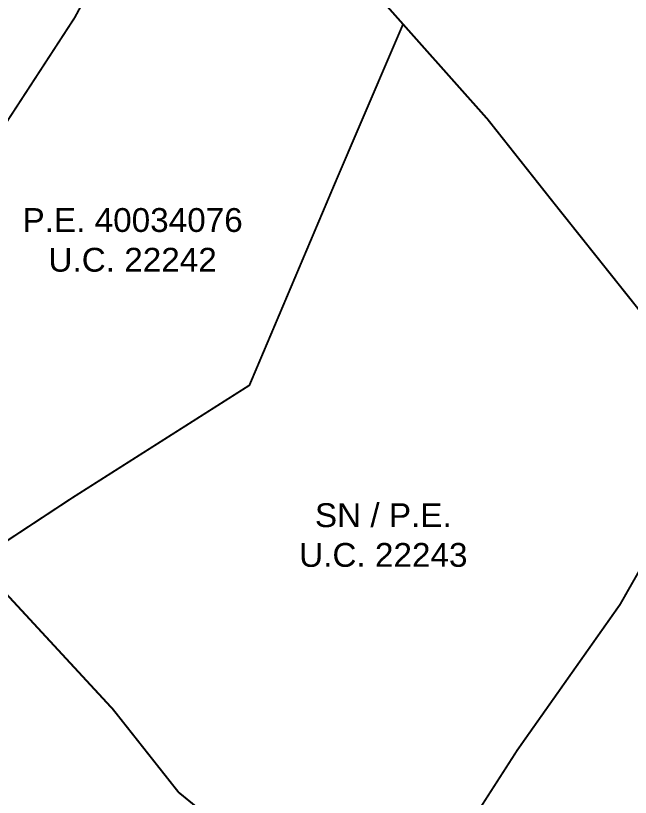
# Model space of a CAD drawing. Header units: metres. Extents: x 561401 to 594056, y 8460144 to 8508504.
# Drawn here: x 586834.5 to 586899, y 8501630.6 to 8501712.6 of the extents above; entities that cross this region are included whole.
import ezdxf

# ---------------------------------------------------------------- set-up
doc = ezdxf.new("R2010")
doc.units = ezdxf.units.M
for name, color, linetype in [('1.2. AFECTADOS BASE GRAFICA GORE', 76, 'Continuous'), ('1.2. AFECTADOS BASE GRAFICA SUNARP', 150, 'Continuous'), ('1.2. BASE GRAFICA GORE', 76, 'Continuous'), ('1.2. BASE GRAFICA SUNARP', 150, 'Continuous'), ('1.3 ETIQUETA P.E. Y U.C.', 1, 'Continuous')]:
    doc.layers.add(name, color=color, linetype=linetype)
doc.styles.add('Arial', font='arial.ttf', dxfattribs={"height": 1})

msp = doc.modelspace()

# ---------------------------------------------------------------- linework, layer by layer
at = {"layer": '1.2. AFECTADOS BASE GRAFICA GORE', "color": 64, "linetype": 'Continuous', "lineweight": -3, "const_width": 0.2}
msp.add_lwpolyline([(586772.606, 8501714.206), (586770.808, 8501702.958), (586769.439, 8501702.638), (586769.439, 8501702.638), (586770.214, 8501698.509), (586775.978, 8501697.62), (586789.822, 8501691.771), (586799.033, 8501686.242), (586803.04, 8501682.373), (586815.879, 8501687.782), (586828.981, 8501694.36), (586840.707, 8501712.356), (586844.541, 8501719.455)], dxfattribs=at)
at = {"layer": '1.2. AFECTADOS BASE GRAFICA SUNARP', "color": 64, "linetype": 'Continuous', "lineweight": -3, "const_width": 0.2}
msp.add_lwpolyline([(586795.644, 8501592.112), (586798.192, 8501573.887), (586799.041, 8501570.417), (586799.734, 8501569.358), (586813.801, 8501577.286), (586819.309, 8501581.875), (586821.94, 8501586.774), (586822.278, 8501598.611), (586839.907, 8501599.971), (586846.273, 8501602.25), (586854.362, 8501601.92), (586863.02, 8501593.762), (586873.764, 8501612.798), (586860.529, 8501623.836), (586851.608, 8501631.104), (586844.731, 8501639.802), (586830.359, 8501655.349), (586825.139, 8501651.16), (586819.631, 8501646.281), (586810.651, 8501640.262), (586796.155, 8501628.784), (586800.996, 8501615.178), (586805.234, 8501596.962), (586795.644, 8501592.112)], close=True, dxfattribs=at)
at = {"layer": '1.2. BASE GRAFICA GORE', "color": 64, "linetype": 'Continuous', "lineweight": -3, "const_width": 0.2}
msp.add_lwpolyline([(586830.359, 8501655.349), (586844.731, 8501639.802), (586851.608, 8501631.104), (586860.529, 8501623.836), (586873.764, 8501612.798), (586878.142, 8501621.726), (586883.09, 8501629.215), (586887.163, 8501635.553), (586897.924, 8501650.8), (586909.212, 8501670.605), (586909.583, 8501671.245), (586900.381, 8501681.123), (586890.907, 8501693.01), (586884.022, 8501701.708), (586875.158, 8501711.666), (586868.173, 8501695.36), (586859.037, 8501673.795), (586840.459, 8501661.997), (586830.359, 8501655.349)], close=True, dxfattribs=at)
msp.add_lwpolyline([(586909.212, 8501670.605), (586897.924, 8501650.8), (586887.163, 8501635.553), (586883.09, 8501629.215), (586878.142, 8501621.726), (586873.764, 8501612.798), (586873.764, 8501612.798), (586882.414, 8501596.711), (586891.36, 8501580.285), (586891.723, 8501579.465), (586897.47, 8501566.398), (586904.042, 8501551.481)], dxfattribs=at)
at = {"layer": '1.2. BASE GRAFICA SUNARP', "color": 64, "linetype": 'Continuous', "lineweight": -3, "const_width": 0.2}
msp.add_lwpolyline([(586803.04, 8501682.373), (586805.358, 8501680.143), (586814.271, 8501671.715), (586828.643, 8501657.208), (586830.359, 8501655.349), (586840.459, 8501661.997), (586859.037, 8501673.795), (586868.173, 8501695.36), (586875.158, 8501711.666), (586868.8, 8501718.815), (586851.27, 8501736.521), (586844.541, 8501719.455), (586840.707, 8501712.356), (586828.981, 8501694.36), (586815.879, 8501687.782), (586803.04, 8501682.373)], close=True, dxfattribs=at)

# ---------------------------------------------------------------- texts
at = {"layer": '1.3 ETIQUETA P.E. Y U.C.', "color": 1, "char_height": 2.5, "attachment_point": 5, "style": 'Arial'}
for s, insert in [('P.E. 40034076\\PU.C. 22242', (586846.784, 8501689.027)), ('SN / P.E.\\PU.C. 22243', (586873.089, 8501658.071))]:
    msp.add_mtext(s, dxfattribs=dict(at, insert=insert))

doc.saveas('drawing.dxf')
